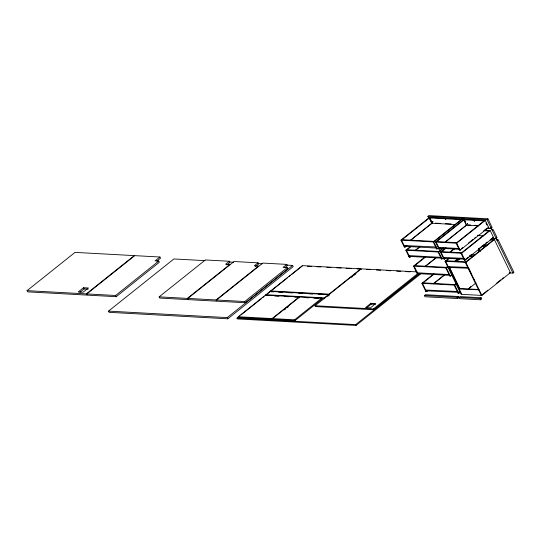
<?xml version="1.0" encoding="UTF-8"?>
<svg xmlns="http://www.w3.org/2000/svg" width="541" height="541" viewBox="0 0 541 541"><rect width="100%" height="100%" fill="white"/><g stroke="black" fill="none" stroke-linecap="round" stroke-linejoin="round"><path stroke-width="0.81" d="M27.05 290.659L75.016 252.383L134.283 255.616L86.317 293.891L27.05 290.659L27.632 291.856L86.898 295.088L86.317 293.891M83.551 287.717L78.188 291.998L83.057 292.262L88.413 287.988L83.551 287.717L84.132 288.921L88.19 289.144M79.967 292.248L84.132 288.921M159.926 257.016L155.105 260.863L158.75 261.06L159.331 262.263L116.193 296.691L87.385 295.115L86.803 293.919L134.77 255.643L159.926 257.016L160.508 258.213L156.89 261.1M86.803 293.919L115.612 295.487L158.75 261.06M286.723 265.104L292.62 265.421L293.202 266.625L227.822 318.798L109.093 312.319L108.511 311.122L173.891 258.943L205.046 260.647M159.122 296.86L187.348 298.395L187.93 299.599L159.71 298.057L159.122 296.86L205.37 259.95L229.364 261.262L229.945 262.459L226.821 264.955M229.364 261.262L225.611 264.251L229.844 264.481L187.348 298.395M187.835 298.422L216.055 299.964L216.637 301.168L188.417 299.626L187.835 298.422L234.084 261.519L258.071 262.825L258.652 264.028L255.528 266.524M258.071 262.825L254.317 265.82L258.551 266.05L216.055 299.964M286.777 264.393L283.031 267.389L287.264 267.619L287.846 268.816L245.35 302.73L217.124 301.195L216.542 299.991L262.791 263.082L286.777 264.393L287.366 265.597L284.864 267.592M216.542 299.991L244.762 301.533L287.264 267.619M108.511 311.122L227.24 317.601L292.62 265.421M238.358 316.742L272.082 318.581L272.468 319.379L238.75 317.54L238.358 316.742L265.421 295.143L299.146 296.982L299.531 297.787M265.956 294.717L270.135 291.383L328.529 294.568L324.35 297.902L265.956 294.717L266.348 295.514L268.85 295.65M273.563 291.89L271.061 291.755L270.676 290.95L302.399 265.638L360.793 268.823L361.178 269.621M421.473 273.232L356.086 325.411L237.357 318.933L236.972 318.128L239.616 316.018M240.934 314.97L261.404 298.632M262.73 297.577L264.049 296.522M265.367 295.467L266.686 294.412M268.011 293.357L287.819 277.547M289.144 276.498L290.463 275.443M291.782 274.388L302.351 265.956M272.082 318.581L299.146 296.982M272.569 318.608L299.633 297.009L321.672 298.213L322.064 299.011L295.001 320.61L272.955 319.406L272.569 318.608L294.608 319.812L321.672 298.213M284.35 309.898L285.668 308.843M286.994 307.795L288.312 306.74M360.793 268.823L329.063 294.142L270.676 290.95M419.397 273.361L373.811 309.743L315.417 306.558L315.031 305.753L361.28 268.85L417.165 271.9M327.724 296.319L328.921 295.366M351.467 277.371L352.766 276.336M354.057 275.308L355.998 273.753M427.877 216.359L428.837 215.589L487.962 218.814L492.188 227.639L491.411 227.653L491.37 228.593L486.995 219.585L427.877 216.359L428.966 218.611M436.398 247.014L403.816 245.506L405.243 246.933L404.337 247.163L400.935 240.15L429.493 217.36L462.339 219.152L463.022 220.552M455.725 224.535L431.738 223.223L429.141 217.888L430.081 217.387M402.159 239.67L429.439 217.901L432.029 223.244L410.599 240.346M410.957 239.812L432.056 222.966M404.817 246.067L404.499 246.324L404.918 247.19M405.243 246.933L406.859 245.641M409.814 257.273L409.388 256.4L409.713 256.143L410.132 257.016L409.226 257.239L405.824 250.233L410.369 246.601M407.055 249.746L410.95 246.642M415.278 250.341L419.742 246.777M415.488 250.422L420.039 246.797M409.097 256.387L441.361 258.145L440.969 257.347L408.712 255.582L409.097 256.387L409.422 256.13M433.835 241.401L461.115 219.632M461.757 219.119L461.405 219.646L429.141 217.888M463.779 217.496L462.717 218.26L463.441 219.761M400.935 240.15L433.781 241.942L462.339 219.152M439.515 249.083L439.096 248.211L439.414 247.954L439.84 248.826L438.934 249.049L435.532 242.043L464.09 219.247L485.257 220.403L488.665 227.409L460.1 250.206L459.512 250.172L459.093 249.306L459.417 249.049L459.836 249.915L460.452 249.672M436.756 241.556L464.036 219.788L466.626 225.13L445.196 242.233M464.678 219.281L463.745 219.774L484.323 220.897L484.675 220.37M418.071 273.361L418.497 274.233L417.591 274.456L413.54 266.111L425.226 256.786M414.764 265.631L425.158 257.34M445.554 241.699L466.653 224.86L470.771 225.083M436.174 248.055L436.594 248.921L437.209 248.677M436.594 248.921L438.481 247.913M459.708 249.063L459.383 249.32L458.998 248.522L438.413 247.393L438.805 248.197L439.123 247.94M370.896 303.318L365.54 307.599L370.402 307.863L375.765 303.589L370.896 303.318L371.288 304.123L375.339 304.346M438.934 249.049L440.232 248.015M366.521 307.924L371.288 304.123M438.731 251.477L443.275 247.852M405.824 250.233L438.67 252.025L443.863 247.879M464.212 258.341L443.309 257.475L444.729 258.902L443.823 259.125L440.421 252.12L445.615 247.974M441.652 251.639L446.197 248.008M417.07 272.806L449.334 274.564L449.72 275.362L417.463 273.604L417.395 272.549M425.51 266.071L436.12 257.604M425.152 266.605L436.188 257.793M315.031 305.753L373.418 308.938L417.686 273.618M456.753 242.652L484.033 220.884M435.532 242.043L456.699 243.193L485.257 220.403M417.591 274.456L418.89 273.421M486.995 219.585L487.962 218.814M236.972 318.128L355.701 324.607L419.762 273.489M450.443 251.775L454.474 248.562M441.071 258.131L441.49 258.997L441.814 258.74M450.085 252.309L454.636 248.684M441.49 258.997L443.37 257.996M444.31 258.03L443.985 258.287L444.411 259.159M490.552 239.399L494.4 239.609L510.44 272.644L481.882 295.433L461.101 294.304L445.06 261.269L448.956 258.158M461.459 248.623L462.758 247.582M468.601 242.923L473.145 239.291M474.443 238.256L475.742 237.222M483.539 231L486.785 228.41M446.291 260.789L449.537 258.192M487.725 227.903L488.665 227.409M426.436 290.585L426.856 291.45L425.95 291.673L421.899 283.328L433.584 274.01M423.123 282.848L434.166 274.037M487.265 228.505L491.593 228.6L492.601 230.446L493.182 229.587L497.084 237.614L496.307 237.729L496.266 238.676L491.262 238.398M461.649 252.728L488.929 230.96M489.571 230.446L489.22 230.973L484.276 230.709M440.421 252.12L461.588 253.276L490.153 230.48L493.554 237.485L464.99 260.282L464.408 260.248L463.989 259.382L464.306 259.125M446.44 267.362L447.738 266.321M487.786 290.226L481.294 295.406L468.236 268.512L468.851 268.268L448.333 267.423L448.266 266.368M455.082 260.924L457.801 258.76M413.54 266.111L446.386 267.903L448.333 266.355M454.724 261.459L457.97 258.869M455.157 261.614L458.43 259.004M459.471 288.847L448.949 267.18L448.624 267.437L461.716 294.061M458.362 259.673L459.661 258.632M456.854 261.371L460.127 258.76M433.868 283.288L444.262 274.997M433.51 283.822L445.202 274.497M443.694 258.273L464.597 259.139M458.017 291.525L425.429 290.023L425.821 290.821L426.139 290.564M464.408 260.248L468.296 257.144M469.595 256.109L470.893 255.068M478.69 248.853L484.533 244.187M485.832 243.152L487.13 242.111M492.946 237.729L492.33 237.966M425.95 291.673L427.248 290.639M465.896 261.858L493.176 240.089M493.818 239.575L493.466 240.103L490.105 239.92M449.754 275.092L449.429 275.349L449.848 276.214L451.735 275.213M445.06 261.269L465.842 262.399L494.4 239.609M424.387 295.555L425.456 294.703L458.207 296.488L458.788 297.685L457.72 298.544L424.969 296.759L424.387 295.555L457.131 297.34L458.207 296.488M491.323 238.534L496.489 238.676L497.49 240.522L498.105 239.704L513.95 272.339L512.983 273.11L509.649 272.928M447.948 266.625L468.459 267.47M454.805 284.58L456.104 283.545M421.899 283.328L454.744 285.121L456.043 284.086M425.821 290.821L458.403 292.323M458.531 293.175L458.112 292.309L457.787 292.566L458.213 293.432L459.147 292.938M458.856 292.918L460.154 291.883M458.213 293.432L460.743 291.91M469.541 287.569L470.839 286.534M468.175 289.158L475.965 282.936M458.984 297.442L460.053 296.59L481.125 297.739L481.706 298.936L480.638 299.795L459.566 298.646L458.984 297.442L480.056 298.591L481.125 297.739M479.022 289.807L459.093 288.995L459.444 288.468L478.799 289.523M496.225 283.491L500.777 279.859M502.075 278.825L503.373 277.79M509.832 272.88L509.216 273.124M435.37 223.149L440.685 223.44M445.297 223.69L451.086 224.008M474.89 225.306L478.183 225.489M478.684 225.786L466.335 225.117L464.063 220.444M489.7 228.045L491.37 228.133M488.198 228.288L491.532 228.464M487.204 228.37L491.593 228.6M484.567 230.175L490.153 230.48M477.676 235.267L479.34 235.362M477.811 235.551L483.58 235.862M492.973 237.452L493.554 237.485M496.165 239.825L497.835 239.92M484.283 244.803L487.644 244.985M483.64 245.316L486.995 245.499M482.356 246.027L485.71 246.209M482.565 246.331L485.933 246.513M404.208 246.311L436.465 248.069L436.08 247.271M438.805 248.197L459.383 249.32M440.158 248.569L439.84 248.826M471.069 254.635L475.262 254.865M469.676 255.744L473.869 255.974M469.23 256.502L472.577 256.684M410.457 256.759L410.132 257.016M444.729 258.902L445.054 258.645L444.628 257.78M448.949 267.18L458.815 288.082M509.859 272.61L510.44 272.644M229.465 261.979L233.678 262.209M258.098 263.541L262.304 263.771M307.403 266.233L311.616 266.463M316.668 266.733L320.874 266.963M326.771 267.288L330.984 267.518M336.874 267.836L341.087 268.065M346.139 268.343L351.19 268.62M357.087 268.945L360.455 269.127M366.345 269.445L370.558 269.675M376.455 270L380.661 270.23M386.558 270.547L390.764 270.777M396.661 271.102L400.874 271.332M405.926 271.609L410.132 271.839M418.815 273.976L418.497 274.233M427.174 291.193L426.856 291.45M278.568 292.16L282.74 292.39M288.583 292.708L292.749 292.938M298.591 293.256L302.764 293.486M308.6 293.804L312.772 294.027M318.608 294.345L322.781 294.575M327.785 294.852L329.455 294.94M274.686 295.974L278.858 296.197M284.701 296.515L288.867 296.745M294.71 297.063L298.882 297.293M304.718 297.611L308.891 297.841M313.895 298.111L318.899 298.382M321.401 298.524L324.735 298.7M491.438 228.728L496.266 238.676M496.327 238.804L512.983 273.11M485.974 223.041L486.947 225.042M479.001 248.38L480.09 250.625M478.684 248.637L480.131 251.626M464.678 220.201L465.652 222.202M478.751 249.367L479.84 251.612M478.359 248.894L479.448 251.132M478.433 249.624L479.157 251.119M462.812 218.266L463.542 219.768M456.699 243.193L460.1 250.206M461.588 253.276L464.99 260.282M465.842 262.399L481.882 295.433M463.887 258.598L464.279 259.396M468.56 268.255L471.096 273.482M473.997 279.46L474.728 280.955M468.141 267.727L468.526 268.525M458.707 248.502L456.11 243.166L457.05 242.666L436.465 241.543L436.114 242.07L438.704 247.413M463.596 258.578L461.006 253.242L461.94 252.742L441.355 251.619L441.01 252.147L443.6 257.489M467.85 267.707L465.253 262.371L466.193 261.871L445.994 260.769L445.642 261.303L448.239 266.639M480.056 298.591L480.638 299.795M430.081 218.314L432.354 222.987M449.267 266.929L459.789 288.59M448.976 266.909L459.498 288.576M433.781 241.942L437.182 248.955M438.67 252.025L442.071 259.031M446.386 267.903L450.437 276.248M454.744 285.121L458.795 293.465M457.693 291.782L458.078 292.58M435.789 247.251L433.192 241.915L434.125 241.414L401.868 239.656L401.517 240.184L404.107 245.526M440.678 257.327L438.088 251.991L439.022 251.491L406.758 249.732L406.413 250.26L409.003 255.602M449.037 274.551L445.798 267.876L446.738 267.376L414.474 265.617L414.122 266.145L417.361 272.82M457.402 291.768L454.163 285.093L455.096 284.593L422.832 282.835L422.48 283.362L425.726 290.037M457.131 297.34L457.72 298.544M405.141 245.81L405.561 246.676M417.753 273.618L418.173 274.49M426.112 290.835L426.531 291.707M373.418 308.938L373.811 309.743M355.701 324.607L356.086 325.411M294.608 319.812L295.001 320.61M244.762 301.533L245.35 302.73M227.24 317.601L227.822 318.798M115.612 295.487L116.193 296.691M432.705 221.506L433.023 221.851L432.753 221.465M445.432 219.274L445.75 219.619L445.432 219.274M467.302 223.392L467.62 223.737L467.302 223.392M474.187 220.843L474.504 221.188L474.187 220.843"/></g></svg>
